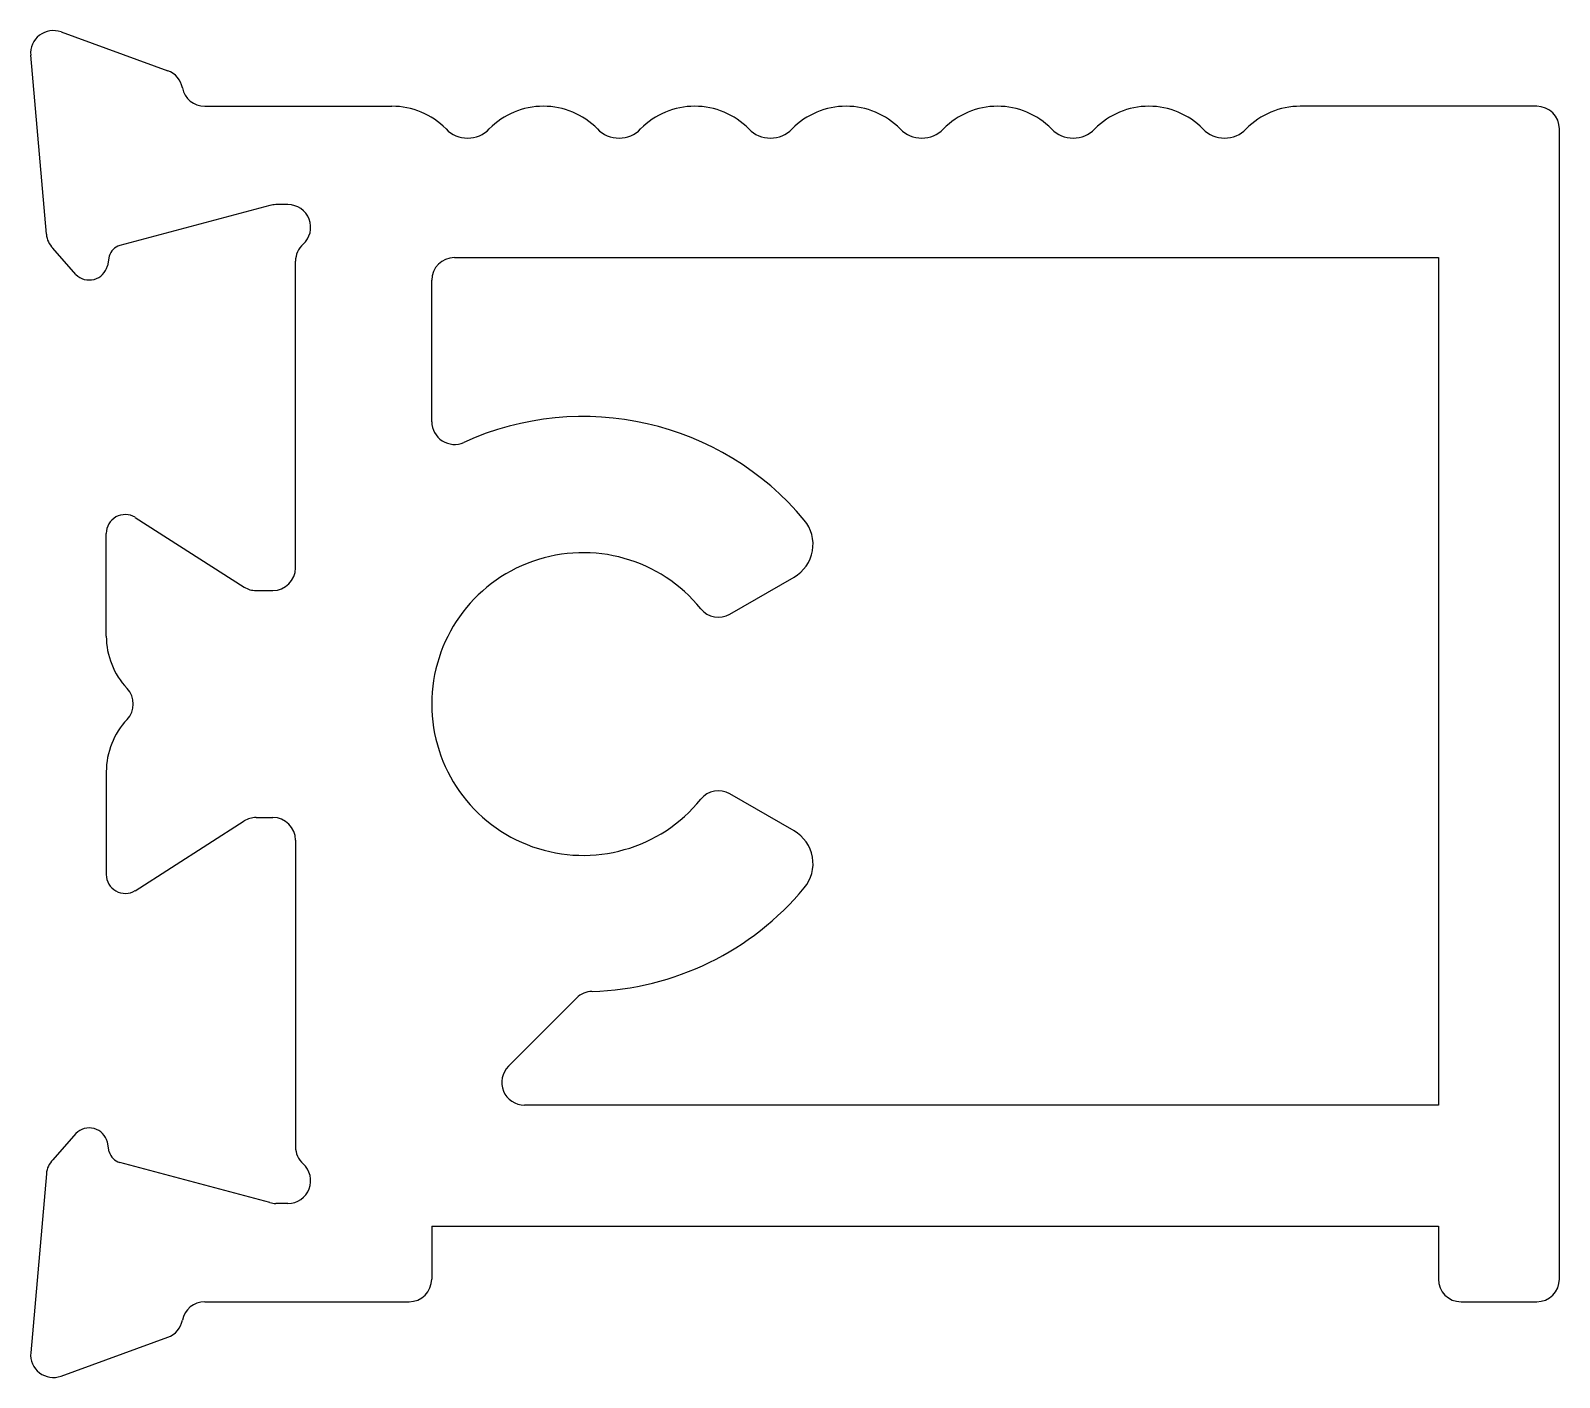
# Model space of a CAD drawing. Extents: x 2174.3 to 2194.5, y 1210.3 to 1228.1.
import ezdxf

# ---------------------------------------------------------------- set-up
doc = ezdxf.new("R2010")
doc.units = 0
doc.layers.get('0').update_dxf_attribs({"linetype": 'CONTINUOUS'})

msp = doc.modelspace()

# ---------------------------------------------------------------- linework, layer by layer
at = {"color": 0}
for p, q in [((2174.703, 1228.092), (2176.114, 1227.579)), ((2174.509, 1225.419), (2174.302, 1227.784)), ((2176.601, 1227.11), (2179.075, 1227.11)), ((2194.199, 1227.11), (2191.075, 1227.11)), ((2194.499, 1211.61), (2194.499, 1226.81)), ((2177.463, 1225.8), (2175.481, 1225.269)), ((2177.701, 1225.81), (2177.54, 1225.81)), ((2174.898, 1224.887), (2174.596, 1225.233)), ((2175.339, 1225.128), (2175.316, 1224.999)), ((2177.801, 1221.01), (2177.801, 1225.063)), ((2179.901, 1225.11), (2192.899, 1225.11)), ((2192.899, 1225.11), (2192.899, 1213.91)), ((2179.601, 1222.941), (2179.601, 1224.81)), ((2175.681, 1221.677), (2177.124, 1220.754)), ((2175.301, 1220.105), (2175.301, 1221.464)), ((2183.539, 1220.397), (2184.388, 1220.888)), ((2177.28, 1220.71), (2177.501, 1220.71)), ((2175.301, 1218.316), (2175.301, 1216.957)), ((2184.388, 1217.533), (2183.539, 1218.023)), ((2175.681, 1216.743), (2177.124, 1217.666)), ((2177.28, 1217.71), (2177.501, 1217.71)), ((2177.801, 1217.41), (2177.801, 1213.358)), ((2180.613, 1214.422), (2181.515, 1215.324)), ((2192.899, 1213.91), (2180.825, 1213.91)), ((2174.898, 1213.533), (2174.596, 1213.188)), ((2175.339, 1213.293), (2175.316, 1213.421)), ((2177.463, 1212.621), (2175.481, 1213.152)), ((2174.509, 1213.002), (2174.302, 1210.636)), ((2177.701, 1212.61), (2177.54, 1212.61)), ((2179.601, 1212.31), (2179.601, 1211.61)), ((2179.601, 1212.31), (2192.899, 1212.31)), ((2192.899, 1212.31), (2192.899, 1211.61)), ((2176.601, 1211.31), (2179.301, 1211.31)), ((2193.199, 1211.31), (2194.199, 1211.31)), ((2174.703, 1210.328), (2176.114, 1210.842))]:
    msp.add_line(p, q, dxfattribs=at)
for centre, radius, start, end in [((2174.601, 1227.81), 0.3, 70, 185), ((2176.012, 1227.297), 0.3, 10.9043, 70), ((2176.601, 1227.41), 0.3, 190.9043, 270), ((2179.075, 1226.11), 1, 44.4153, 90), ((2181.075, 1226.11), 1, 44.4153, 135.5847), ((2183.075, 1226.11), 1, 44.4153, 135.5847), ((2185.075, 1226.11), 1, 44.4153, 135.5847), ((2187.075, 1226.11), 1, 44.4153, 135.5847), ((2189.075, 1226.11), 1, 44.4153, 135.5847), ((2191.075, 1226.11), 1, 90, 135.5847), ((2194.199, 1226.81), 0.3, 0, 90), ((2180.075, 1227.09), 0.4, 224.4153, 315.5847), ((2182.075, 1227.09), 0.4, 224.4153, 315.5847), ((2184.075, 1227.09), 0.4, 224.4153, 315.5847), ((2186.075, 1227.09), 0.4, 224.4153, 315.5847), ((2188.075, 1227.09), 0.4, 224.4153, 315.5847), ((2190.075, 1227.09), 0.4, 224.4153, 315.5847), ((2177.54, 1225.51), 0.3, 90, 105), ((2177.701, 1225.51), 0.3, 311.8103, 90), ((2174.808, 1225.445), 0.3, 185, 225), ((2175.532, 1225.076), 0.2, 105, 165), ((2178.101, 1225.063), 0.3, 131.8103, 180), ((2179.901, 1224.81), 0.3, 90, 180), ((2175.075, 1225.064), 0.25, 225, 345), ((2181.601, 1219.21), 3.8, 39.7533, 114.4963), ((2179.901, 1222.941), 0.3, 180, 294.4963), ((2175.551, 1221.464), 0.25, 58.6045, 180), ((2184.138, 1221.321), 0.5, 300, 39.7533), ((2181.601, 1219.21), 2, 38.9809, 321.0191), ((2177.501, 1221.01), 0.3, 270, 0), ((2177.28, 1221.01), 0.3, 238.6045, 270), ((2183.389, 1220.657), 0.3, 218.9809, 300), ((2176.301, 1220.105), 1, 180, 223.4609), ((2175.357, 1219.21), 0.3, 316.5391, 43.4609), ((2176.301, 1218.316), 1, 136.5391, 180), ((2183.389, 1217.763), 0.3, 60, 141.0191), ((2177.28, 1217.41), 0.3, 90, 121.3955), ((2177.501, 1217.41), 0.3, 360, 90), ((2184.138, 1217.1), 0.5, 320.2467, 60), ((2175.551, 1216.957), 0.25, 180, 301.3955), ((2181.601, 1219.21), 3.8, 271.764, 320.2467), ((2181.727, 1215.112), 0.3, 91.764, 135), ((2180.825, 1214.21), 0.3, 135, 270), ((2175.075, 1213.357), 0.25, 15, 135), ((2175.532, 1213.345), 0.2, 195, 255), ((2178.101, 1213.358), 0.3, 180, 228.1897), ((2174.808, 1212.976), 0.3, 135, 175), ((2177.701, 1212.91), 0.3, 270, 48.1897), ((2177.54, 1212.91), 0.3, 255, 270), ((2179.301, 1211.61), 0.3, 270, 0), ((2193.199, 1211.61), 0.3, 180, 270), ((2194.199, 1211.61), 0.3, 270, 0), ((2176.601, 1211.01), 0.3, 90, 169.0957), ((2176.012, 1211.124), 0.3, 290, 349.0957), ((2174.601, 1210.61), 0.3, 175, 290)]:
    msp.add_arc(centre, radius, start, end, dxfattribs=at)

doc.saveas('drawing.dxf')
